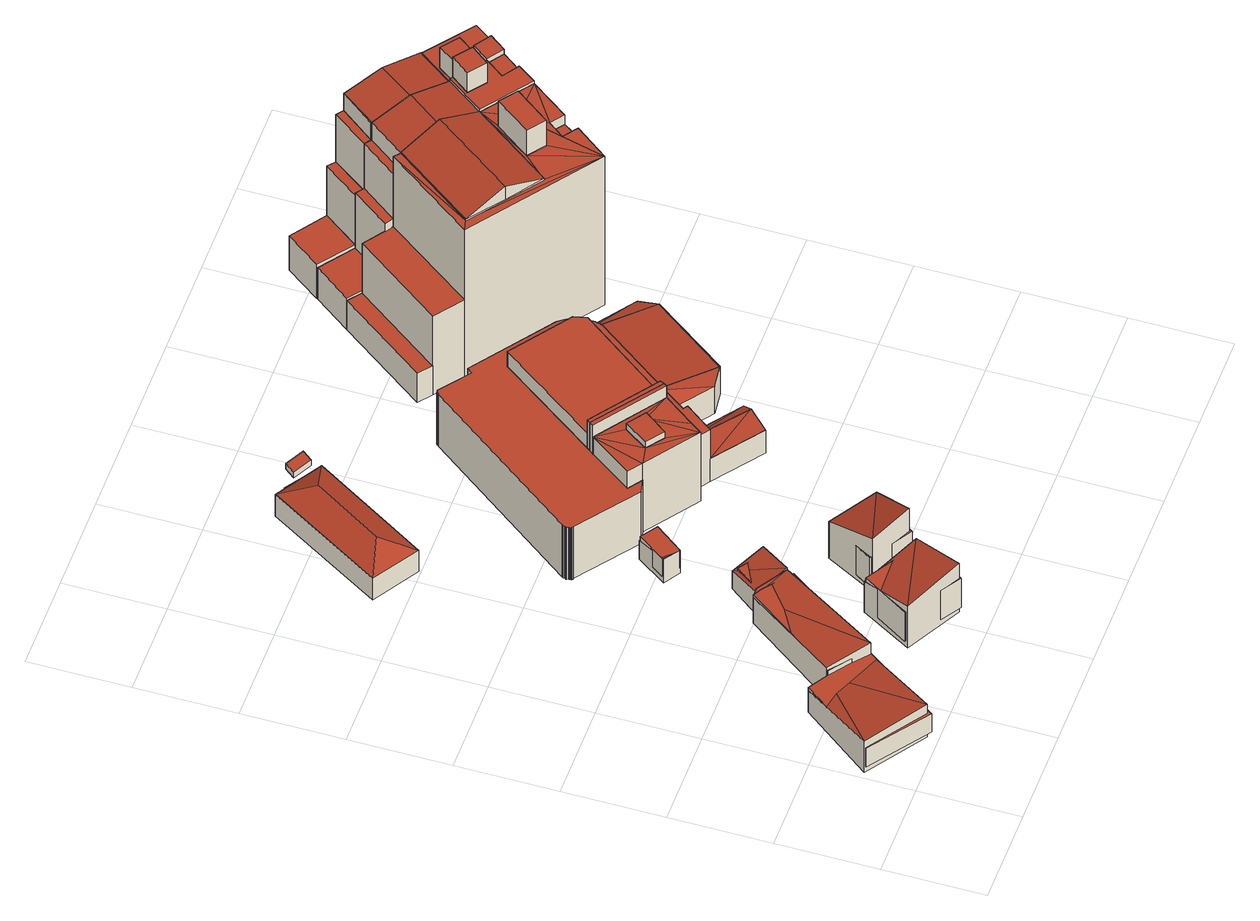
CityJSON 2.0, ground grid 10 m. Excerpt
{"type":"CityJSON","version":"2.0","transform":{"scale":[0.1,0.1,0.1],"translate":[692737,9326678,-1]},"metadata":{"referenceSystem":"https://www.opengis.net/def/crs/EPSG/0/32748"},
"CityObjects":{
"building1":{"type":"Building","attributes":{"description":"27, created by Fairuz Akmal Pradana","name":"AC14-27","relativeToTerrain":"entirelyAboveTerrain","GrossPlannedArea":{"value":120,"uom":"m2"},"ConstructionMethod":"New Building","IsLandmarked":"NO","dateOfConstruction":"2025-01-01","measuredHeight":4.54,"class":"1000","function":"1000","usage":"1000","roofType":"1030","storeysAboveGround":2,"storeysBelowGround":0},"geometry":[{"type":"MultiSurface","lod":"2","boundaries":[[[0,1,2,3]],[[4,5,6,7]],[[8,9,10,11,12]],[[13,14,15,16,17]],[[18,0,3,19]],[[1,20,21,2]],[[22,1,23,24]],[[5,22,25,6]],[[16,15,26,12]],[[11,10,27,28]],[[29,30,31,32]],[[33,34,35,36]],[[37,4,7,38]],[[39,40,41,42]],[[43,44,45,33]],[[46,47,48,49]],[[40,37,38,50]],[[0,39,42,51]],[[40,22,24,41]],[[36,35,14,13,17]],[[33,45,9,8,12]],[[49,48,30,29]],[[1,0,51,23]],[[12,26,34,33]],[[28,27,44,43]],[[32,31,47,46]],[[20,18,19,21]],[[22,40,50,25]],[[18,20,1,0]],[[36,33,12,16,17]],[[49,46,32,29]],[[21,19,3,2]],[[25,50,38,7,6]],[[39,0,1,22,40]],[[42,41,24,23,51]],[[22,5,4,37,40]],[[15,14,35]],[[9,27,10]],[[30,47,31]],[[30,48,47]],[[15,34,26]],[[15,35,34]],[[9,44,27]],[[9,45,44]],[[43,28,11,12,33]]],"semantics":{"surfaces":[{"type":"WallSurface","name":"Outer Wall 1"},{"type":"WallSurface","name":"Outer Wall 2"},{"type":"WallSurface","name":"Outer Wall 3"},{"type":"WallSurface","name":"Outer Wall 5"},{"type":"WallSurface","name":"Outer Wall 6"},{"type":"WallSurface","name":"Outer Wall 7"},{"type":"WallSurface","name":"Outer Wall 8"},{"type":"WallSurface","name":"Outer Wall 10"},{"type":"WallSurface","name":"Outer Wall 11"},{"type":"WallSurface","name":"Outer Wall 12"},{"type":"WallSurface","name":"Outer Wall 13"},{"type":"WallSurface","name":"Outer Wall 14"},{"type":"WallSurface","name":"Outer Wall 15"},{"type":"RoofSurface","name":"Roof 1"},{"type":"RoofSurface","name":"Roof 2"},{"type":"RoofSurface","name":"Roof 3"},{"type":"RoofSurface","name":"Roof 4"},{"type":"RoofSurface","name":"Roof 5"},{"type":"RoofSurface","name":"Roof 6"},{"type":"RoofSurface","name":"Roof 7"},{"type":"RoofSurface","name":"Roof 8"},{"type":"GroundSurface","description":"Bodenplatte","name":"Base Surface"}],"values":[0,0,1,2,3,4,4,5,5,5,5,6,7,7,7,7,8,9,10,10,10,10,11,11,11,11,12,12,13,13,13,14,14,14,14,15,16,17,18,18,19,19,20,20,21]}}]},
"building2":{"type":"Building","attributes":{"description":"20, created by Fairuz Akmal Pradana","name":"AC14-20","relativeToTerrain":"entirelyAboveTerrain","GrossPlannedArea":{"value":120,"uom":"m2"},"ConstructionMethod":"New Building","IsLandmarked":"NO","dateOfConstruction":"2025-01-01","measuredHeight":6.33,"class":"1000","function":"1000","usage":"1000","roofType":"1030","storeysAboveGround":2,"storeysBelowGround":0},"geometry":[{"type":"MultiSurface","lod":"2","boundaries":[[[52,53,54,55]],[[56,57,58,59]],[[60,61,57,56]],[[62,63,61,60]],[[59,58,63,62]],[[53,64,65,54]],[[64,66,67,65]],[[66,52,55,67]],[[64,53,52,66]],[[54,65,67,55]],[[58,61,63]],[[58,57,61]],[[56,60,62,59]]],"semantics":{"surfaces":[{"type":"WallSurface","name":"Outer Wall 1"},{"type":"WallSurface","name":"Outer Wall 2"},{"type":"WallSurface","name":"Outer Wall 3"},{"type":"WallSurface","name":"Outer Wall 4"},{"type":"WallSurface","name":"Outer Wall 5"},{"type":"WallSurface","name":"Outer Wall 6"},{"type":"WallSurface","name":"Outer Wall 7"},{"type":"WallSurface","name":"Outer Wall 8"},{"type":"RoofSurface","name":"Roof 1"},{"type":"RoofSurface","name":"Roof 2"},{"type":"RoofSurface","name":"Roof 3"},{"type":"GroundSurface","description":"Bodenplatte","name":"Base Surface"}],"values":[0,1,2,3,4,5,6,7,8,9,10,10,11]}}]},
"building3":{"type":"Building","attributes":{"description":"59, created by Fairuz Akmal Pradana","name":"AC14-59","relativeToTerrain":"entirelyAboveTerrain","GrossPlannedArea":{"value":120,"uom":"m2"},"ConstructionMethod":"New Building","IsLandmarked":"NO","dateOfConstruction":"2025-01-01","measuredHeight":3.09,"class":"1000","function":"1000","usage":"1000","roofType":"1030","storeysAboveGround":2,"storeysBelowGround":0},"geometry":[{"type":"MultiSurface","lod":"2","boundaries":[[[68,69,70,71]],[[69,72,73,70]],[[74,75,76,77]],[[72,78,75,73]],[[78,68,71,75]],[[79,80,81,82]],[[77,76,80,79]],[[82,81,75,74]],[[69,68,78,72]],[[71,70,73,75]],[[76,75,81,80]],[[77,74,82,79]]],"semantics":{"surfaces":[{"type":"WallSurface","name":"Outer Wall 1"},{"type":"WallSurface","name":"Outer Wall 2"},{"type":"WallSurface","name":"Outer Wall 3"},{"type":"WallSurface","name":"Outer Wall 4"},{"type":"WallSurface","name":"Outer Wall 5"},{"type":"WallSurface","name":"Outer Wall 6"},{"type":"RoofSurface","name":"Roof 1"},{"type":"RoofSurface","name":"Roof 2"},{"type":"RoofSurface","name":"Roof 3"},{"type":"GroundSurface","description":"Bodenplatte","name":"Base Surface"}],"values":[0,1,1,2,3,3,4,5,6,7,8,9]}}]},
"building4":{"type":"Building","attributes":{"description":"21, created by Fairuz Akmal Pradana","name":"AC14-21","relativeToTerrain":"entirelyAboveTerrain","GrossPlannedArea":{"value":120,"uom":"m2"},"ConstructionMethod":"New Building","IsLandmarked":"NO","dateOfConstruction":"2025-01-01","measuredHeight":7.33,"class":"1000","function":"1000","usage":"1000","roofType":"1030","storeysAboveGround":2,"storeysBelowGround":0},"geometry":[{"type":"MultiSurface","lod":"2","boundaries":[[[83,84,85,86]],[[87,88,84,83]],[[89,90,88,87]],[[91,92,93,94]],[[92,95,96,93]],[[95,97,98,96]],[[97,91,94,98]],[[86,85,90,89]],[[92,91,97,95]],[[94,93,96,98]],[[90,84,88]],[[90,85,84]],[[86,83,87,89]]],"semantics":{"surfaces":[{"type":"WallSurface","name":"Outer Wall 1"},{"type":"WallSurface","name":"Outer Wall 2"},{"type":"WallSurface","name":"Outer Wall 3"},{"type":"WallSurface","name":"Outer Wall 4"},{"type":"WallSurface","name":"Outer Wall 5"},{"type":"WallSurface","name":"Outer Wall 6"},{"type":"WallSurface","name":"Outer Wall 7"},{"type":"WallSurface","name":"Outer Wall 8"},{"type":"RoofSurface","name":"Roof 1"},{"type":"RoofSurface","name":"Roof 2"},{"type":"RoofSurface","name":"Roof 3"},{"type":"RoofSurface","name":"Roof 4"},{"type":"GroundSurface","description":"Bodenplatte","name":"Base Surface"}],"values":[0,1,2,3,4,5,6,7,8,9,10,11,12]}}]},
"building5":{"type":"Building","attributes":{"description":"60, created by Fairuz Akmal Pradana","name":"AC14-60","relativeToTerrain":"entirelyAboveTerrain","GrossPlannedArea":{"value":120,"uom":"m2"},"ConstructionMethod":"New Building","IsLandmarked":"NO","dateOfConstruction":"2025-01-01","measuredHeight":4.3,"class":"1000","function":"1000","usage":"1000","roofType":"1030","storeysAboveGround":2,"storeysBelowGround":0},"geometry":[{"type":"MultiSurface","lod":"2","boundaries":[[[99,100,101,102]],[[100,103,104,101]],[[105,106,107,108]],[[109,110,111,112]],[[110,105,108,111]],[[113,114,115,116]],[[117,118,114,113]],[[119,109,112,120]],[[99,119,120,121]],[[116,115,122,123]],[[103,124,125,104]],[[106,100,126,107]],[[100,99,121,126]],[[123,122,118,117]],[[124,99,102,125]],[[126,107,108,111,112,120]],[[122,115,114,118]],[[123,116,113,117]],[[104,125,102,101]],[[121,120,126]],[[107,127,128,108]],[[112,127,107]],[[111,128,127,112]],[[128,111,108]],[[124,103,100,99]],[[109,119,99,100,106,105,110]]],"semantics":{"surfaces":[{"type":"WallSurface","name":"Outer Wall 1"},{"type":"WallSurface","name":"Outer Wall 2"},{"type":"WallSurface","name":"Outer Wall 3"},{"type":"WallSurface","name":"Outer Wall 4"},{"type":"WallSurface","name":"Outer Wall 5"},{"type":"WallSurface","name":"Outer Wall 6"},{"type":"WallSurface","name":"Outer Wall 7"},{"type":"WallSurface","name":"Outer Wall 8"},{"type":"WallSurface","name":"Outer Wall 9"},{"type":"WallSurface","name":"Outer Wall 10"},{"type":"RoofSurface","name":"Roof 1"},{"type":"RoofSurface","name":"Roof 2"},{"type":"RoofSurface","name":"Roof 3"},{"type":"RoofSurface","name":"Roof 4"},{"type":"RoofSurface","name":"Roof 5"},{"type":"RoofSurface","name":"Roof 6"},{"type":"RoofSurface","name":"Roof 7"},{"type":"GroundSurface","description":"Bodenplatte","name":"Base Surface"}],"values":[0,1,1,2,3,3,4,5,6,7,8,8,8,8,9,10,11,11,12,12,13,14,15,16,17,17]}}]},
"building6":{"type":"Building","attributes":{"description":"3, created by Fairuz Akmal Pradana","name":"AC14-3","relativeToTerrain":"entirelyAboveTerrain","GrossPlannedArea":{"value":120,"uom":"m2"},"ConstructionMethod":"New Building","IsLandmarked":"NO","dateOfConstruction":"2025-01-01","measuredHeight":10.5,"class":"1000","function":"1000","usage":"1000","roofType":"1030","storeysAboveGround":2,"storeysBelowGround":0},"geometry":[{"type":"MultiSurface","lod":"2","boundaries":[[[129,130,131,132]],[[133,134,135]],[[136,137,138,139]],[[140,141,142,143]],[[144,145,146,147]],[[148,149,150,151]],[[152,153,154,155]],[[156,157,158,159]],[[160,161,162,163]],[[164,165,166,167]],[[165,144,147,166]],[[168,169,170,171]],[[169,172,173,170]],[[174,175,176,177,178]],[[179,180,181]],[[180,182,181]],[[183,184,185,186]],[[187,188,189,190]],[[149,148,191,192]],[[157,156,193,194]],[[175,195,179,176]],[[172,169,196,197]],[[169,168,198,196]],[[168,199,200,198]],[[201,202,203,204]],[[205,206,207,208]],[[149,209,210,150]],[[172,211,212,173]],[[211,213,214,212]],[[195,215,216,179]],[[217,218,219,220]],[[130,221,133,131]],[[222,174,178,182]],[[209,149,192,223]],[[224,187,225,226]],[[227,228,229,230]],[[231,232,233,234]],[[235,236,237,238]],[[152,239,240,241]],[[242,243,244,245]],[[246,247,248,249]],[[250,251,252,253]],[[251,201,204,252]],[[195,254,255,256]],[[221,222,182,133]],[[137,224,226,143,138]],[[242,231,234,257]],[[239,243,258,240]],[[232,156,259,260]],[[188,129,261,189]],[[129,199,262,261]],[[157,209,223,158]],[[177,180,181]],[[180,200,181]],[[140,138,143]],[[226,140,143]],[[246,227,230,263]],[[243,264,265,258]],[[264,232,260,265]],[[156,148,151,259]],[[136,187,190,266]],[[247,228,267,248]],[[268,242,245,269]],[[153,268,269,154]],[[231,157,194,234]],[[200,135,134,180]],[[132,134,135]],[[187,136,139,142,225]],[[141,225,142]],[[139,141,142]],[[228,247,270,229]],[[232,243,271,233]],[[236,183,186,237]],[[161,272,273,162]],[[272,250,253,273]],[[274,231,275,276]],[[277,242,278,279]],[[242,268,280,278]],[[227,246,249,281]],[[148,156,159,191]],[[184,282,283,185]],[[282,284,285,283]],[[286,164,167,287]],[[288,289,290,291]],[[289,213,292,290]],[[293,294,295,296]],[[213,211,297,292]],[[298,293,296,299]],[[247,246,263,270]],[[243,242,257,271]],[[268,136,266,280]],[[228,227,281,267]],[[239,152,155,300]],[[206,235,238,207]],[[284,301,302,285]],[[301,303,304,302]],[[303,160,163,304]],[[305,288,291,306]],[[294,307,308,295]],[[309,286,287,310]],[[199,168,171,262]],[[215,195,256,311]],[[254,312,313,255]],[[312,314,315,313]],[[215,316,317,216]],[[316,305,306,317]],[[307,217,220,308]],[[218,309,310,219]],[[213,289,318,214]],[[289,288,319,318]],[[305,316,320,321]],[[316,215,311,320]],[[199,129,132,135,200]],[[209,157,322,210]],[[157,274,276,322]],[[231,277,279,275]],[[243,239,300,244]],[[156,232,233,193]],[[145,152,241,146]],[[288,305,321,319]],[[314,323,324,315]],[[323,205,208,324]],[[211,172,197,297]],[[202,298,299,203]],[[178,177,181,182]],[[182,181,200,135,133]],[[225,142,143,226]],[[229,270,263,230]],[[234,233,271,257]],[[245,281,269]],[[245,267,281]],[[244,267,245]],[[267,244,248]],[[244,155,248]],[[248,154,249]],[[248,155,154]],[[281,154,269]],[[233,234,194,193]],[[290,180,291]],[[292,180,290]],[[197,180,297]],[[196,180,197]],[[198,180,196]],[[131,133,135,132]],[[138,143,142,139]],[[155,244,300]],[[208,207,238,237,186,185,283,285,302,304,163,162,273,253,252,204,203,299,296,295,308,220,219,310,287,167,166,147,146,241,240,258,265,260,259,151,150,210,322,276,275,279,278,280,266,190,189,261,262,171,170,173,212,214,318,319,321,320,311,256,255,313,315,324]],[[216,180,179]],[[200,180,198]],[[180,134,133,182]],[[131,134,133]],[[134,131,132]],[[226,141,140]],[[291,180,306]],[[180,178,182]],[[141,226,225]],[[180,177,178]],[[180,176,177]],[[176,180,179]],[[317,180,216]],[[306,180,317]],[[297,180,292]],[[200,181,179,216,317,306,291,290,292,297,197,196,198]],[[179,181,177,176]],[[249,154,281]],[[159,158,223,192,191]],[[140,139,138]],[[139,140,141]],[[175,174,222,221,130,129,199,168,169,172,211,213,289,288,305,316,215,195]],[[224,137,136,187]],[[247,228,227,246]],[[232,231,242,243]],[[206,205,323,314,312,254,195,215,316,305,288,289,213,211,172,169,168,199,129,188,187,136,268,242,277,231,274,157,209,149,148,156,232,264,243,239,152,145,144,165,164,286,309,218,217,307,294,293,298,202,201,251,250,272,161,160,303,301,284,282,184,183,236,235]],[[243,228,247]],[[228,243,242]],[[243,152,239]],[[152,243,247]],[[152,247,153]],[[153,247,246]],[[228,242,227]],[[227,242,268]],[[153,227,268]],[[153,246,227]],[[157,156,148,149,209]],[[231,232,156,157]]],"semantics":{"surfaces":[{"type":"WallSurface","name":"Outer Wall 1"},{"type":"WallSurface","name":"Outer Wall 3"},{"type":"WallSurface","name":"Outer Wall 5"},{"type":"WallSurface","name":"Outer Wall 7"},{"type":"WallSurface","name":"Outer Wall 8"},{"type":"WallSurface","name":"Outer Wall 9"},{"type":"WallSurface","name":"Outer Wall 10"},{"type":"WallSurface","name":"Outer Wall 11"},{"type":"WallSurface","name":"Outer Wall 12"},{"type":"WallSurface","name":"Outer Wall 13"},{"type":"WallSurface","name":"Outer Wall 14"},{"type":"WallSurface","name":"Outer Wall 15"},{"type":"WallSurface","name":"Outer Wall 16"},{"type":"WallSurface","name":"Outer Wall 17"},{"type":"WallSurface","name":"Outer Wall 18"},{"type":"WallSurface","name":"Outer Wall 19"},{"type":"WallSurface","name":"Outer Wall 20"},{"type":"WallSurface","name":"Outer Wall 22"},{"type":"WallSurface","name":"Outer Wall 23"},{"type":"WallSurface","name":"Outer Wall 24"},{"type":"WallSurface","name":"Outer Wall 25"},{"type":"WallSurface","name":"Outer Wall 26"},{"type":"WallSurface","name":"Outer Wall 27"},{"type":"WallSurface","name":"Outer Wall 30"},{"type":"WallSurface","name":"Outer Wall 31"},{"type":"WallSurface","name":"Outer Wall 32"},{"type":"WallSurface","name":"Outer Wall 33"},{"type":"WallSurface","name":"Outer Wall 34"},{"type":"WallSurface","name":"Outer Wall 37"},{"type":"WallSurface","name":"Outer Wall 38"},{"type":"WallSurface","name":"Outer Wall 39"},{"type":"WallSurface","name":"Outer Wall 41"},{"type":"WallSurface","name":"Outer Wall 43"},{"type":"WallSurface","name":"Outer Wall 44"},{"type":"WallSurface","name":"Outer Wall 45"},{"type":"WallSurface","name":"Outer Wall 48"},{"type":"WallSurface","name":"Outer Wall 49"},{"type":"WallSurface","name":"Outer Wall 50"},{"type":"WallSurface","name":"Outer Wall 51"},{"type":"WallSurface","name":"Outer Wall 52"},{"type":"WallSurface","name":"Outer Wall 53"},{"type":"WallSurface","name":"Outer Wall 54"},{"type":"WallSurface","name":"Outer Wall 55"},{"type":"RoofSurface","name":"Roof 1"},{"type":"RoofSurface","name":"Roof 2"},{"type":"RoofSurface","name":"Roof 3"},{"type":"RoofSurface","name":"Roof 4"},{"type":"RoofSurface","name":"Roof 5"},{"type":"RoofSurface","name":"Roof 6"},{"type":"RoofSurface","name":"Roof 7"},{"type":"RoofSurface","name":"Roof 8"},{"type":"RoofSurface","name":"Roof 9"},{"type":"RoofSurface","name":"Roof 10"},{"type":"RoofSurface","name":"Roof 11"},{"type":"RoofSurface","name":"Roof 13"},{"type":"RoofSurface","name":"Roof 14"},{"type":"RoofSurface","name":"Roof 15"},{"type":"RoofSurface","name":"Roof 16"},{"type":"RoofSurface","name":"Roof 17"},{"type":"RoofSurface","name":"Roof 18"},{"type":"RoofSurface","name":"Roof 19"},{"type":"RoofSurface","name":"Roof 20"},{"type":"RoofSurface","name":"Roof 21"},{"type":"GroundSurface","description":"Bodenplatte","name":"Base Surface"}],"values":[0,0,0,0,0,0,0,0,1,2,2,3,3,4,4,4,4,4,4,4,5,6,7,7,7,8,9,10,11,12,12,13,14,14,15,15,15,15,15,15,15,16,16,17,18,18,18,18,18,18,18,18,19,19,19,19,19,19,19,19,19,19,19,19,19,20,20,20,20,20,20,20,20,20,20,20,20,20,20,20,21,22,23,24,24,24,25,25,26,26,26,26,26,27,28,29,29,30,30,31,32,33,33,33,34,34,34,35,36,36,37,37,38,38,38,38,38,38,39,40,41,41,42,42,43,43,43,43,43,43,43,43,43,43,43,43,43,43,44,44,45,45,45,46,46,46,47,48,49,50,51,52,53,54,55,56,57,57,58,59,59,60,61,61,61,61,62,62,63,63,63,63,63,63,63,63,63,63,63,63,63,63,63,63,63]}}]},
"building7":{"type":"Building","attributes":{"description":"52, created by Fairuz Akmal Pradana","name":"AC14-52","relativeToTerrain":"entirelyAboveTerrain","GrossPlannedArea":{"value":120,"uom":"m2"},"ConstructionMethod":"New Building","IsLandmarked":"NO","dateOfConstruction":"2025-01-01","measuredHeight":22.81,"class":"1000","function":"1000","usage":"1000","roofType":"1030","storeysAboveGround":2,"storeysBelowGround":0},"geometry":[{"type":"MultiSurface","lod":"2","boundaries":[[[325,326,327,328]],[[329,330,331,332]],[[333,334,335,336]],[[337,338,339,340]],[[341,342,343,344]],[[345,346,347,348]],[[349,350,351,352]],[[353,354,355,356]],[[342,334,357,358,343]],[[330,359,360,331]],[[346,361,362,347]],[[344,363,364]],[[363,365,364]],[[341,345,348,366]],[[334,342,367,335]],[[359,330,368,369]],[[359,370,371,360]],[[342,341,366,367]],[[354,353,372,373]],[[350,349,374,375]],[[346,345,376,377]],[[337,325,328,378]],[[333,341,344,364,365]],[[370,329,332,371]],[[379,333,336,380]],[[350,354,373,351]],[[349,353,356,374]],[[345,337,340,376]],[[326,338,381,327]],[[382,343,358]],[[357,382,358]],[[353,349,352,372]],[[329,370,383,384]],[[354,350,375,355]],[[338,346,377,339]],[[338,337,378,381]],[[334,333,365,357]],[[361,359,369,362]],[[330,329,384,368]],[[370,379,380,383]],[[378,328,327,381]],[[357,365,364,344,343,358]],[[348,367,366]],[[362,367,347]],[[367,362,335]],[[373,362,351]],[[352,362,368]],[[369,368,362]],[[336,373,372]],[[336,372,352]],[[336,352,380]],[[380,352,384]],[[352,368,384]],[[380,384,383]],[[374,356,355,375]],[[377,376,340,339]],[[363,382,357,365]],[[382,363,344,343]],[[331,360,371,332]],[[335,362,373]],[[351,362,352]],[[367,348,347]],[[373,336,335]],[[325,337,338,326]],[[333,334,342,341]],[[359,330,329,370]],[[345,342,346]],[[342,345,341]],[[342,361,346]],[[361,342,334]],[[359,361,330]],[[361,349,330]],[[361,350,349]],[[361,354,350]],[[361,334,354]],[[333,354,334]],[[354,333,353]],[[353,333,349]],[[349,333,379]],[[330,349,329]],[[349,379,329]],[[329,379,370]],[[353,349,350,354]],[[345,346,338,337]]],"semantics":{"surfaces":[{"type":"WallSurface","name":"Outer Wall 1"},{"type":"WallSurface","name":"Outer Wall 2"},{"type":"WallSurface","name":"Outer Wall 3"},{"type":"WallSurface","name":"Outer Wall 4"},{"type":"WallSurface","name":"Outer Wall 5"},{"type":"WallSurface","name":"Outer Wall 6"},{"type":"WallSurface","name":"Outer Wall 7"},{"type":"WallSurface","name":"Outer Wall 8"},{"type":"RoofSurface","name":"Roof 1"},{"type":"RoofSurface","name":"Roof 2"},{"type":"RoofSurface","name":"Roof 3"},{"type":"RoofSurface","name":"Roof 4"},{"type":"RoofSurface","name":"Roof 5"},{"type":"GroundSurface","description":"Bodenplatte","name":"Base Surface"}],"values":[0,0,0,0,1,1,1,1,2,2,2,3,3,3,3,3,4,4,4,4,4,5,5,5,5,5,5,5,6,6,6,6,6,6,6,7,7,7,7,7,8,8,8,8,8,8,8,8,8,8,8,8,8,8,8,8,9,10,11,11,11,12,12,13,13,13,13,13,13,13,13,13,13,13,13,13,13,13,13,13,13,13,13,13]}}]},
"building8":{"type":"Building","attributes":{"description":"72, created by Fairuz Akmal Pradana","name":"AC14-72","relativeToTerrain":"entirelyAboveTerrain","GrossPlannedArea":{"value":120,"uom":"m2"},"ConstructionMethod":"New Building","IsLandmarked":"NO","dateOfConstruction":"2025-01-01","measuredHeight":22.45,"class":"1000","function":"1000","usage":"1000","roofType":"1030","storeysAboveGround":2,"storeysBelowGround":0},"geometry":[{"type":"MultiSurface","lod":"2","boundaries":[[[385,341,366,386]],[[387,388,389,390]],[[391,392,393,394]],[[395,333,396,397]],[[398,345,399,400]],[[401,366,402]],[[336,401,402]],[[388,403,404,389]],[[333,379,405,396]],[[406,407,408,409]],[[410,411,412,413]],[[379,403,414,405]],[[391,415,416,417]],[[386,418,419]],[[418,420,419]],[[421,387,390,422]],[[398,391,394,423]],[[411,395,397,412]],[[387,407,424,425]],[[406,410,413,426]],[[415,325,427,416]],[[411,410,428,429]],[[407,406,426,424]],[[325,392,430,427]],[[341,333,336,402,366]],[[410,406,409,428]],[[392,345,431,393]],[[345,341,432,399]],[[395,385,386,419,420]],[[407,411,429,408]],[[403,388,433,414]],[[385,398,400,434]],[[392,391,417,430]],[[333,395,420,336]],[[403,421,422,404]],[[345,398,423,431]],[[388,387,425,433]],[[341,385,434,432]],[[418,401,336,420]],[[401,418,386,366]],[[431,423,394,393]],[[413,412,397,396,405,414,433,425,424,426]],[[432,434,400,399]],[[430,417,416,427]],[[336,420,419,386,366,402]],[[409,408,429,428]],[[404,422,390,389]],[[391,392,325,415]],[[395,333,341,385]],[[407,406,410,411]],[[421,403,388,387]],[[398,345,392,391]],[[411,410,406,407,387,388,403,379,333,395]],[[385,341,345,398]]],"semantics":{"surfaces":[{"type":"WallSurface","name":"Outer Wall 1"},{"type":"WallSurface","name":"Outer Wall 2"},{"type":"WallSurface","name":"Outer Wall 3"},{"type":"WallSurface","name":"Outer Wall 4"},{"type":"WallSurface","name":"Outer Wall 5"},{"type":"WallSurface","name":"Outer Wall 6"},{"type":"WallSurface","name":"Outer Wall 7"},{"type":"WallSurface","name":"Outer Wall 8"},{"type":"RoofSurface","name":"Roof 1"},{"type":"RoofSurface","name":"Roof 2"},{"type":"RoofSurface","name":"Roof 3"},{"type":"RoofSurface","name":"Roof 4"},{"type":"GroundSurface","description":"Bodenplatte","name":"Base Surface"}],"values":[0,0,0,0,0,1,1,1,1,2,2,2,3,3,3,3,3,3,3,3,4,4,4,5,5,5,5,5,6,6,6,6,7,7,7,7,7,7,8,9,10,10,10,11,11,11,11,12,12,12,12,12,12,12]}}]},
"building9":{"type":"Building","attributes":{"description":"71, created by Fairuz Akmal Pradana","name":"AC14-71","relativeToTerrain":"entirelyAboveTerrain","GrossPlannedArea":{"value":120,"uom":"m2"},"ConstructionMethod":"New Building","IsLandmarked":"NO","dateOfConstruction":"2025-01-01","measuredHeight":22.04,"class":"1000","function":"1000","usage":"1000","roofType":"1030","storeysAboveGround":2,"storeysBelowGround":0},"geometry":[{"type":"MultiSurface","lod":"2","boundaries":[[[435,436,437]],[[438,439,440,441]],[[442,443,444,445]],[[446,447,448,449]],[[438,450,451,452]],[[391,453,454,455]],[[395,411,456,457]],[[443,442,458,459]],[[439,438,452,460]],[[411,461,462,463]],[[398,464,465,400]],[[391,398,466,467]],[[468,391,455,469]],[[395,470,436,471]],[[411,443,459,456]],[[387,439,460,390]],[[421,438,441,472]],[[461,442,445,462]],[[464,446,449,465]],[[398,447,473,466]],[[470,446,474,437,436]],[[474,435,437]],[[450,470,475,451]],[[447,453,476,473]],[[453,477,478,454]],[[446,464,479,474]],[[470,395,457,475]],[[442,461,480,458]],[[439,387,481,440]],[[443,411,463,444]],[[447,398,400,448]],[[464,395,471,482,479]],[[483,479,482]],[[471,483,482]],[[461,387,390,480]],[[387,421,472,481]],[[453,391,467,476]],[[477,468,469,478]],[[471,436,437,474,479,482]],[[452,451,475,457,456,459,458,480,390,460]],[[455,454,478,469]],[[435,483,471,436]],[[483,435,474,479]],[[481,472,441,440]],[[444,463,462,445]],[[465,449,448,400]],[[466,473,476,467]],[[470,395,464,446]],[[450,438,439,387,461,442,443,411,395,470]],[[421,387,439,438]],[[411,443,442,461]],[[446,464,398,447]],[[447,398,391,453]],[[453,391,468,477]]],"semantics":{"surfaces":[{"type":"WallSurface","name":"Outer Wall 1"},{"type":"WallSurface","name":"Outer Wall 2"},{"type":"WallSurface","name":"Outer Wall 3"},{"type":"WallSurface","name":"Outer Wall 4"},{"type":"WallSurface","name":"Outer Wall 5"},{"type":"WallSurface","name":"Outer Wall 6"},{"type":"WallSurface","name":"Outer Wall 7"},{"type":"WallSurface","name":"Outer Wall 8"},{"type":"RoofSurface","name":"Roof 1"},{"type":"RoofSurface","name":"Roof 2"},{"type":"RoofSurface","name":"Roof 3"},{"type":"RoofSurface","name":"Roof 4"},{"type":"RoofSurface","name":"Roof 5"},{"type":"GroundSurface","description":"Bodenplatte","name":"Base Surface"}],"values":[0,0,0,0,1,1,2,2,2,2,2,2,2,3,3,3,3,3,3,3,4,4,4,4,4,5,5,5,5,5,5,6,6,6,6,6,7,7,8,8,8,9,10,11,12,12,12,13,13,13,13,13,13,13]}}]}
},
"vertices":[
[156,196,10],[183,175,10],[183,175,32],[156,196,32],[7,49,10],[65,7,10],[65,7,34],[7,49,34],[81,111,26],[81,111,31],[61,121,30],[61,121,2],[81,111,2],[156,201,32],[156,201,38],[147,201,36],[147,201,2],[156,201,2],[180,226,10],[180,226,32],[206,207,10],[206,207,32],[118,82,10],[183,175,39],[118,82,39],[118,82,34],[81,111,42],[7,51,43],[7,51,2],[179,231,4],[179,231,27],[156,201,33],[156,201,4],[117,81,2],[117,81,48],[183,181,42],[183,181,2],[61,121,10],[61,121,34],[147,201,10],[81,109,10],[81,109,39],[147,201,39],[65,11,2],[65,11,45],[117,81,33],[183,181,4],[183,181,44],[206,211,38],[206,211,4],[81,109,34],[156,196,39],
[247,76,10],[190,110,10],[190,110,48],[247,76,48],[190,111,3],[190,111,43],[161,61,57],[161,61,3],[246,81,3],[246,81,52],[216,31,3],[216,31,67],[161,64,10],[161,64,48],[216,29,10],[216,29,48],
[204,309,10],[188,320,10],[188,320,33],[204,309,33],[168,293,10],[168,293,33],[183,281,3],[183,281,33],[204,311,26],[204,311,3],[183,281,10],[188,321,3],[188,321,27],[167,291,34],[167,291,3],
[285,131,4],[285,131,55],[241,161,52],[241,161,4],[256,91,4],[256,91,77],[214,111,4],[214,111,74],[241,156,10],[214,114,10],[214,114,48],[241,156,48],[256,88,10],[256,88,48],[285,130,10],[285,130,48],
[150,630,10],[168,618,10],[168,618,17],[150,630,17],[176,631,10],[176,631,17],[106,500,10],[176,614,10],[176,614,38],[106,500,38],[130,642,10],[61,528,10],[61,528,38],[130,642,38],[176,631,44],[176,631,51],[157,641,51],[157,641,44],[168,621,44],[168,621,51],[149,630,10],[149,630,38],[150,630,38],[149,631,51],[149,631,44],[158,643,10],[158,643,17],[168,618,38],[139,605,53],[97,537,53],
[324,343,10],[369,310,10],[369,310,46],[324,343,46],[393,313,46],[334,356,61],[334,356,46],[290,288,10],[338,252,10],[338,252,40],[290,288,40],[354,271,45],[306,309,45],[306,309,40],[354,271,40],[141,367,10],[200,323,10],[200,323,78],[141,367,78],[306,483,10],[364,441,10],[364,441,78],[306,483,78],[214,326,10],[265,289,10],[265,289,100],[214,326,100],[235,385,10],[300,338,10],[300,338,98],[235,385,98],[256,532,10],[256,531,10],[256,531,78],[256,532,78],[140,368,10],[140,367,10],[140,367,78],[140,368,78],[380,420,10],[381,421,10],[381,421,78],[380,420,78],[381,422,10],[381,422,78],[445,407,10],[396,443,10],[396,443,46],[397,442,46],[445,407,46],[382,437,46],[389,431,61],[389,431,46],[448,388,46],[289,511,10],[260,533,10],[260,533,78],[289,511,78],[311,316,10],[307,319,10],[307,319,78],[311,316,78],[306,483,98],[364,441,98],[235,385,115],[300,338,115],[382,437,10],[381,421,46],[381,422,46],[380,420,46],[380,419,10],[380,419,46],[139,376,10],[139,375,10],[139,375,78],[139,376,78],[378,449,10],[376,453,10],[376,453,78],[378,449,78],[367,428,10],[367,428,78],[381,424,10],[381,424,78],[382,426,10],[382,426,78],[382,436,10],[382,436,46],[139,371,10],[139,370,10],[139,370,78],[139,371,78],[393,313,10],[448,388,10],[367,428,98],[360,280,10],[311,316,40],[360,280,40],[266,340,10],[248,353,10],[248,353,108],[266,340,108],[298,334,10],[233,382,10],[233,382,115],[298,334,115],[371,459,10],[293,516,10],[293,516,78],[371,459,78],[200,336,10],[200,336,78],[214,326,78],[296,331,10],[230,378,10],[230,378,100],[296,331,100],[249,317,10],[232,330,10],[232,330,100],[249,317,100],[140,377,10],[140,376,10],[140,376,78],[140,377,78],[382,438,10],[382,438,78],[382,437,78],[296,331,115],[230,378,78],[235,385,78],[233,382,78],[324,343,78],[380,419,78],[249,317,108],[232,381,10],[232,381,78],[290,288,78],[248,353,100],[273,300,10],[273,300,100],[232,330,108],[230,378,115],[255,531,10],[255,531,78],[299,336,10],[298,334,78],[299,336,78],[296,332,10],[296,331,78],[296,332,78],[273,300,78],[266,340,100],[259,533,10],[259,533,78],[258,533,10],[258,533,78],[139,368,10],[139,368,78],[382,430,10],[382,428,10],[382,428,46],[382,430,46],[382,426,46],[139,373,10],[138,373,10],[138,373,78],[139,373,78],[381,424,46],[139,374,10],[139,374,78],[200,336,100],[257,533,10],[257,533,78],[257,532,10],[257,532,78],[382,432,10],[382,432,46],[138,372,10],[138,372,78],[139,369,10],[139,369,78],[382,436,78],[381,443,10],[381,443,78],[381,444,10],[381,444,78],[382,434,10],[382,434,46],[382,428,78],[382,430,78],[382,434,78],[382,432,78],[300,338,78],[380,446,10],[380,446,78],
[363,652,10],[299,565,10],[299,565,48],[363,652,48],[486,503,10],[474,487,10],[474,487,193],[486,503,193],[479,566,10],[420,486,10],[420,486,205],[479,566,205],[376,642,10],[312,555,10],[312,555,113],[376,642,113],[410,617,10],[351,537,10],[351,537,206],[410,617,206],[404,622,10],[340,534,10],[340,534,205],[404,622,205],[485,532,10],[459,497,10],[459,497,205],[485,532,205],[468,545,10],[442,510,10],[442,510,238],[468,545,238],[420,486,206],[385,511,206],[488,477,10],[488,477,193],[463,444,10],[463,444,205],[444,592,223],[444,592,206],[479,566,206],[410,617,205],[351,537,205],[474,487,205],[488,477,205],[499,493,10],[499,493,193],[468,545,205],[442,510,205],[485,532,238],[459,497,238],[404,622,113],[340,534,113],[376,642,48],[527,531,10],[527,531,205],[312,555,48],[385,511,223],[499,493,205],[486,503,205],
[437,653,10],[437,653,205],[538,579,10],[524,560,10],[524,560,203],[538,579,203],[423,664,10],[396,627,10],[396,627,123],[423,664,123],[506,603,10],[479,566,208],[506,603,208],[431,658,10],[404,622,182],[431,658,182],[445,592,214],[445,592,205],[540,549,10],[540,549,203],[527,531,208],[512,570,10],[526,588,10],[526,588,234],[512,570,234],[495,583,10],[509,601,10],[509,601,208],[495,583,208],[540,549,208],[390,688,10],[390,688,51],[423,664,51],[472,628,214],[472,628,205],[506,603,205],[554,568,10],[554,568,203],[431,658,123],[526,588,208],[538,579,208],[512,570,208],[363,652,51],[495,583,234],[509,601,234],[396,627,51],[404,622,123],[410,617,182],[524,560,208],[437,653,182],
[497,663,212],[532,638,204],[497,663,204],[566,584,10],[550,595,10],[550,595,209],[566,584,209],[537,604,10],[520,617,10],[520,617,230],[537,604,230],[463,688,10],[456,693,10],[456,693,182],[463,688,182],[579,602,10],[579,602,203],[566,584,203],[449,699,10],[449,699,55],[423,664,55],[509,601,203],[506,603,203],[537,604,203],[520,617,203],[550,595,203],[526,589,10],[526,589,230],[509,601,230],[437,654,10],[437,654,182],[431,658,120],[423,664,120],[390,689,10],[390,689,55],[532,638,10],[506,603,204],[554,568,209],[456,693,120],[463,688,204],[532,638,203],[449,699,120],[415,723,10],[415,723,55],[437,654,204],[526,589,203],[538,579,209],[472,628,204],[472,628,212]
]}
